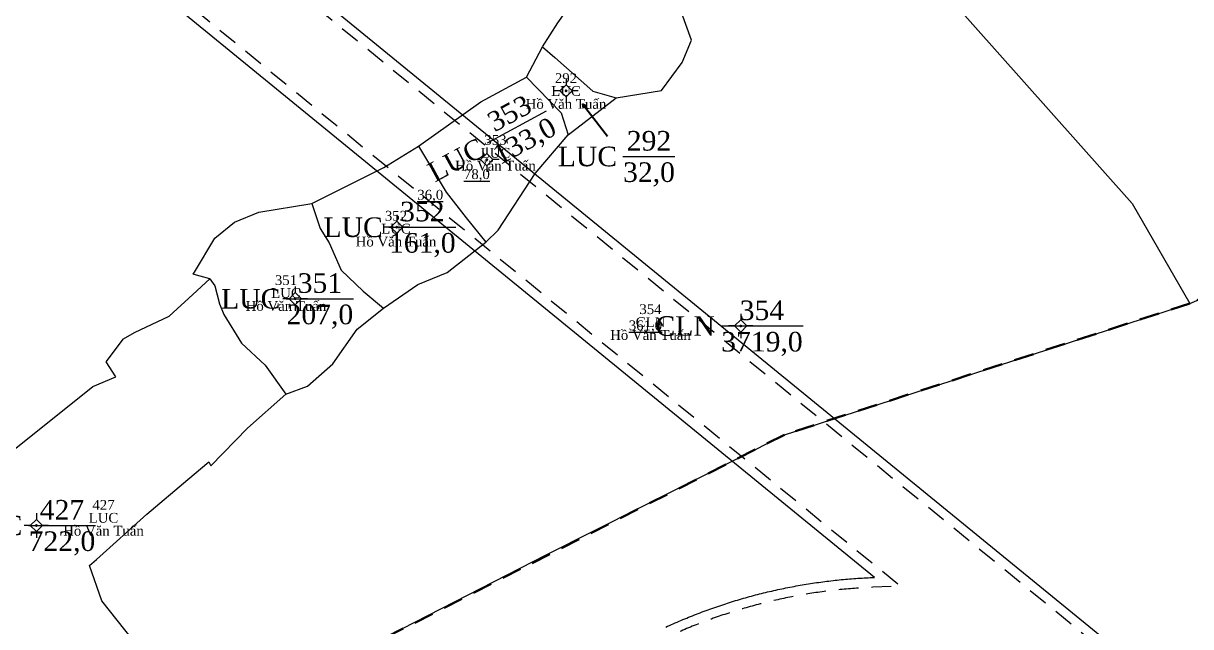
# Model space of a CAD drawing. Header units: metres. Extents: x 542180 to 550635, y 1840441 to 1846931.
# Drawn here: x 546854.1 to 546973.1, y 1842521.8 to 1842583.4 of the extents above; entities that cross this region are included whole.
import ezdxf
from ezdxf.enums import TextEntityAlignment as Align

# ---------------------------------------------------------------- set-up
doc = ezdxf.new("R2010")
doc.units = ezdxf.units.M
doc.header["$MEASUREMENT"] = 0
doc.linetypes.add('DGN Style 2', pattern=[3.355162, 2.013097, -1.342065])
for name, color, linetype, lineweight in [('Level 10', 7, 'Continuous', 0), ('Level 11', 7, 'Continuous', 0), ('Level 13', 7, 'Continuous', 0), ('Level 15', 7, 'Continuous', 0), ('Level 2', 7, 'Continuous', 0), ('Level 30', 7, 'Continuous', 0), ('Level 34', 7, 'Continuous', 0), ('Level 4', 7, 'Continuous', 0), ('Level 5', 7, 'Continuous', 0), ('Level 6', 7, 'Continuous', 0)]:
    doc.layers.add(name, color=color, linetype=linetype, lineweight=lineweight)
doc.styles.add('Style-Arial', font='arial.ttf')
doc.styles.add('Style-Times New Roman', font='times.ttf')
doc.dimstyles.get("Standard").update_dxf_attribs({"dimtxt": 0.18, "dimasz": 0.18, "dimexe": 0.18, "dimexo": 0.0625, "dimgap": 0.09, "dimtad": 0, "dimtih": 1, "dimtoh": 1, "dimdec": 4, "dimzin": 0, "dimdsep": 46, "dimtxsty": 'Standard', "dimcen": 0.09, "dimadec": 0, "dimazin": 0, "dimtfac": 1, "dimtdec": 4, "dimtofl": 0, "dimtmove": 0, "dimatfit": 3, "dimfxl": 1, "dimtolj": 1, "dimtzin": 0, "dimarcsym": 0})

# ---------------------------------------------------------------- blocks, each defined once
blk = doc.blocks.new('CENTRD')
at = {"layer": 'Level 11', "linetype": 'Continuous', "lineweight": 0}
h = blk.add_hatch(color=1, dxfattribs=at)
edge = h.paths.add_edge_path()
edge.add_arc((0, 0), 1.5, 0, 360)
at = {"layer": 'Level 11', "color": 1, "linetype": 'Continuous', "lineweight": 0}
for p, q in [((0, 12.5), (0, 6.25)), ((-6.25, 0), (-12.5, 0)), ((0, 6.25), (-6.25, 0)), ((-6.25, 0), (0, -6.25)), ((6.25, 0), (0, 6.25)), ((0, -6.25), (6.25, 0)), ((12.5, 0), (6.25, 0)), ((0, -6.25), (0, -12.5))]:
    blk.add_line(p, q, dxfattribs=at)
blk = doc.blocks.new('N_THUA_34')
at = {"layer": 'Level 13', "color": 1, "linetype": 'Continuous', "lineweight": 0}
blk.add_line((-0.911423, 0), (5.944577, 0), dxfattribs=at)
at = {"layer": 'Level 13', "color": 5, "linetype": 'Continuous', "lineweight": 0, "style": 'Style-Times New Roman'}
blk.add_text('351', height=2, dxfattribs=at).set_placement((2.516577, 1.6), align=Align.MIDDLE_CENTER)
at = {"layer": 'Level 2', "color": 3, "linetype": 'Continuous', "lineweight": 0, "style": 'Style-Times New Roman'}
blk.add_text('LUC', height=2, dxfattribs=at).set_placement((-1.511423, 0), align=Align.MIDDLE_RIGHT)
at = {"layer": 'Level 4', "color": 1, "linetype": 'Continuous', "lineweight": 0, "style": 'Style-Times New Roman'}
blk.add_text('207,0', height=2, dxfattribs=at).set_placement((2.516577, -1.6), align=Align.MIDDLE_CENTER)
blk = doc.blocks.new('N_THUA_35')
at = {"layer": 'Level 13', "color": 1, "linetype": 'Continuous', "lineweight": 0}
blk.add_line((-0.820743, 0), (6.035257, 0), dxfattribs=at)
at = {"layer": 'Level 13', "color": 5, "linetype": 'Continuous', "lineweight": 0, "style": 'Style-Times New Roman'}
blk.add_text('352', height=2, dxfattribs=at).set_placement((2.607257, 1.6), align=Align.MIDDLE_CENTER)
at = {"layer": 'Level 2', "color": 3, "linetype": 'Continuous', "lineweight": 0, "style": 'Style-Times New Roman'}
blk.add_text('LUC', height=2, dxfattribs=at).set_placement((-1.420743, 0), align=Align.MIDDLE_RIGHT)
at = {"layer": 'Level 4', "color": 1, "linetype": 'Continuous', "lineweight": 0, "style": 'Style-Times New Roman'}
blk.add_text('161,0', height=2, dxfattribs=at).set_placement((2.607257, -1.6), align=Align.MIDDLE_CENTER)
blk = doc.blocks.new('N_THUA_36')
at = {"layer": 'Level 13', "color": 1, "linetype": 'Continuous', "lineweight": 0}
blk.add_line((-0.716588, -0.389885), (5.305725, 2.886771), dxfattribs=at)
at = {"layer": 'Level 13', "color": 5, "linetype": 'Continuous', "lineweight": 0, "style": 'Style-Times New Roman'}
blk.add_text('353', height=2, rotation=28.549994, dxfattribs=at).set_placement((1.529888, 2.653883), align=Align.MIDDLE_CENTER)
at = {"layer": 'Level 2', "color": 3, "linetype": 'Continuous', "lineweight": 0, "style": 'Style-Times New Roman'}
blk.add_text('LUC', height=2, rotation=28.549994, dxfattribs=at).set_placement((-1.243628, -0.676641), align=Align.MIDDLE_RIGHT)
at = {"layer": 'Level 4', "color": 1, "linetype": 'Continuous', "lineweight": 0, "style": 'Style-Times New Roman'}
blk.add_text('133,0', height=2, rotation=28.549994, dxfattribs=at).set_placement((3.059249, -0.156998), align=Align.MIDDLE_CENTER)
blk = doc.blocks.new('N_THUA_37')
at = {"layer": 'Level 13', "color": 1, "linetype": 'Continuous', "lineweight": 0}
blk.add_line((-2.044529, 0), (6.365471, 0), dxfattribs=at)
at = {"layer": 'Level 13', "color": 5, "linetype": 'Continuous', "lineweight": 0, "style": 'Style-Times New Roman'}
blk.add_text('354', height=2, dxfattribs=at).set_placement((2.160471, 1.6), align=Align.MIDDLE_CENTER)
at = {"layer": 'Level 2', "color": 3, "linetype": 'Continuous', "lineweight": 0, "style": 'Style-Times New Roman'}
blk.add_text('CLN', height=2, dxfattribs=at).set_placement((-2.644529, 0), align=Align.MIDDLE_RIGHT)
at = {"layer": 'Level 4', "color": 1, "linetype": 'Continuous', "lineweight": 0, "style": 'Style-Times New Roman'}
blk.add_text('3719,0', height=2, dxfattribs=at).set_placement((2.160471, -1.6), align=Align.MIDDLE_CENTER)
blk = doc.blocks.new('N_THUA_40')
at = {"layer": 'Level 13', "color": 1, "linetype": 'Continuous', "lineweight": 0}
blk.add_line((-0.815787, 0), (6.040213, 0), dxfattribs=at)
at = {"layer": 'Level 13', "color": 5, "linetype": 'Continuous', "lineweight": 0, "style": 'Style-Times New Roman'}
blk.add_text('427', height=2, dxfattribs=at).set_placement((2.612213, 1.6), align=Align.MIDDLE_CENTER)
at = {"layer": 'Level 2', "color": 3, "linetype": 'Continuous', "lineweight": 0, "style": 'Style-Times New Roman'}
blk.add_text('LUC', height=2, dxfattribs=at).set_placement((-1.415787, 0), align=Align.MIDDLE_RIGHT)
at = {"layer": 'Level 4', "color": 1, "linetype": 'Continuous', "lineweight": 0, "style": 'Style-Times New Roman'}
blk.add_text('722,0', height=2, dxfattribs=at).set_placement((2.612213, -1.6), align=Align.MIDDLE_CENTER)
blk = doc.blocks.new('N_THUA_341')
at = {"layer": 'Level 13', "color": 1, "linetype": 'Continuous', "lineweight": 0}
blk.add_line((0, 0), (5.302, 0), dxfattribs=at)
at = {"layer": 'Level 13', "color": 5, "linetype": 'Continuous', "lineweight": 0, "style": 'Style-Times New Roman'}
blk.add_text('292', height=2, dxfattribs=at).set_placement((2.651, 1.6), align=Align.MIDDLE_CENTER)
at = {"layer": 'Level 2', "color": 3, "linetype": 'Continuous', "lineweight": 0, "style": 'Style-Times New Roman'}
blk.add_text('LUC', height=2, dxfattribs=at).set_placement((-0.6, 0), align=Align.MIDDLE_RIGHT)
at = {"layer": 'Level 4', "color": 1, "linetype": 'Continuous', "lineweight": 0, "style": 'Style-Times New Roman'}
blk.add_text('32,0', height=2, dxfattribs=at).set_placement((2.651, -1.6), align=Align.MIDDLE_CENTER)
blk = doc.blocks.new('TerminatorOpen')
at = {"color": 0, "linetype": 'ByBlock', "lineweight": -2}
for q in [(-1, 0.5), (-1, 0), (-1, -0.5)]:
    blk.add_line((0, 0), q, dxfattribs=at)

msp = doc.modelspace()

# ---------------------------------------------------------------- linework, layer by layer
at = {"layer": 'Level 10', "color": 7, "lineweight": 0}
for p, q in [((546905.41, 1842577.9), (546907.02, 1842580.98)), ((546909.64, 1842572), (546914.54, 1842575.77)), ((546973.04, 1842554.81), (546991, 1842562.63))]:
    msp.add_line(p, q, dxfattribs=at)
at = {"layer": 'Level 10', "color": 7, "lineweight": 0, "flags": 128}
for points in [[(546907.02, 1842580.98), (546908.61, 1842583.42), (546912.67, 1842589.22), (546914.14, 1842590.44), (546915.48, 1842591.59), (546916.94, 1842593.83), (546923.31, 1842597.05), (546929.5, 1842601.04), (546937.84, 1842608.95), (546940.09, 1842611.76), (546942.85, 1842616.75), (546945.29, 1842620.15), (546946.21, 1842619.91), (546950.79, 1842626.49), (546956.35, 1842629.44)], [(546914.54, 1842575.77), (546919.16, 1842576.51), (546921.26, 1842579.38), (546922.21, 1842581.67), (546920.76, 1842585.71), (546923.48, 1842586.5), (546926.32, 1842586.74), (546930.1, 1842588.73), (546935.44, 1842592.94), (546939.88, 1842595.67), (546967.13, 1842564.99), (546973.04, 1842554.81)], [(546907.02, 1842580.98), (546908.28, 1842579.89), (546912.15, 1842576.45), (546914.54, 1842575.77)], [(546894.39, 1842570.84), (546900.76, 1842575.37), (546905.41, 1842577.9)], [(546905.41, 1842577.9), (546908.93, 1842574.23), (546909.64, 1842572)], [(546901.25, 1842561.04), (546902.52, 1842562.28), (546906.28, 1842568.05), (546909.64, 1842572)], [(546883.5, 1842565), (546890.84, 1842568.68), (546894.39, 1842570.84)], [(546894.39, 1842570.84), (546897.21, 1842566.14), (546899.25, 1842563.53), (546901.25, 1842561.04)], [(546873.13, 1842557.32), (546871.533, 1842557.7589), (546871.42, 1842557.79), (546871.5492, 1842558.0065), (546873.61, 1842561.46), (546875.62, 1842563.1), (546878.1, 1842564.12), (546883.5, 1842565)], [(546883.5, 1842565), (546884.37, 1842562.46), (546885.29, 1842560.98), (546886.51, 1842558.18), (546888.75, 1842556.05), (546890.82, 1842554.32)], [(546890.82, 1842554.32), (546894.31, 1842556.72), (546897.32, 1842557.96), (546901.25, 1842561.04)], [(546844.94, 1842533.96), (546850.64, 1842538.02), (546851.77, 1842538.54), (546852.5, 1842539.36), (546861.19, 1842546.34), (546863.54, 1842547.32), (546862.56, 1842548.85), (546864.31, 1842551.18), (546865.43, 1842551.82), (546868.97, 1842553.49), (546871.4006, 1842555.7277), (546873.13, 1842557.32)], [(546873.13, 1842557.32), (546873.61, 1842556.59), (546874.1, 1842554.76), (546874.55, 1842553.66), (546876.35, 1842550.74), (546878.75, 1842548.49), (546880.85, 1842545.55)], [(546874.35, 1842509.34), (546880.63, 1842515.42), (546907.48, 1842529.2), (546931.69, 1842541.41), (546973.04, 1842554.81)], [(546880.85, 1842545.55), (546883.09, 1842546.37), (546885.65, 1842548.65), (546888.13, 1842552.16), (546890.82, 1842554.32)], [(546870.98, 1842513.25), (546870.6966, 1842513.6079), (546862.11, 1842524.45), (546860.85, 1842528.08), (546861.55, 1842528.69), (546866.7, 1842533.32), (546870.8812, 1842536.8441), (546873, 1842538.63), (546873.22, 1842538.24), (546876.96, 1842542.06), (546880.85, 1842545.55)]]:
    msp.add_lwpolyline(points, dxfattribs=at)
at = {"layer": 'Level 30', "color": 5, "linetype": 'Continuous', "lineweight": 0, "flags": 128}
for points in [[(546858.0758, 1842607.447), (546972.5568, 1842513.8658)], [(546919.5954, 1842521.7837), (546919.7879, 1842521.8717), (546919.9807, 1842521.9589), (546920.1739, 1842522.0453), (546920.3674, 1842522.1311), (546920.5613, 1842522.2161), (546920.7554, 1842522.3004), (546920.9499, 1842522.3839), (546921.1447, 1842522.4667), (546921.3398, 1842522.5488), (546921.5352, 1842522.6302), (546921.7309, 1842522.7107), (546921.9269, 1842522.7906), (546922.1233, 1842522.8697), (546922.3199, 1842522.9481), (546922.5168, 1842523.0257), (546922.714, 1842523.1026), (546922.9115, 1842523.1787), (546923.1093, 1842523.2541), (546923.3073, 1842523.3288), (546923.5057, 1842523.4027), (546923.7043, 1842523.4758), (546923.9032, 1842523.5482), (546924.1023, 1842523.6199), (546924.3018, 1842523.6907), (546924.5015, 1842523.7609), (546924.7014, 1842523.8303), (546924.9017, 1842523.8989), (546925.1022, 1842523.9667), (546925.3029, 1842524.0338), (546925.5039, 1842524.1002), (546925.7051, 1842524.1658), (546925.9066, 1842524.2306), (546926.1084, 1842524.2947), (546926.3103, 1842524.358), (546926.5125, 1842524.4205), (546926.715, 1842524.4823), (546926.9177, 1842524.5433), (546927.1206, 1842524.6035), (546927.3237, 1842524.663), (546927.5271, 1842524.7217), (546927.7306, 1842524.7796), (546927.9344, 1842524.8368), (546928.1384, 1842524.8932), (546928.3427, 1842524.9488), (546928.5471, 1842525.0037), (546928.7517, 1842525.0578), (546928.9566, 1842525.1111), (546929.1616, 1842525.1636), (546929.3668, 1842525.2153), (546929.5723, 1842525.2663), (546929.7779, 1842525.3165), (546929.9837, 1842525.3659), (546930.1897, 1842525.4146), (546930.3959, 1842525.4625), (546930.6022, 1842525.5095), (546930.8088, 1842525.5558), (546931.0155, 1842525.6014), (546931.2223, 1842525.6461), (546931.4294, 1842525.6901), (546931.6366, 1842525.7333), (546931.844, 1842525.7757), (546932.0515, 1842525.8173), (546932.2592, 1842525.8581), (546932.467, 1842525.8981), (546932.675, 1842525.9374), (546932.8831, 1842525.9759), (546933.0914, 1842526.0135), (546933.2998, 1842526.0504), (546933.5084, 1842526.0865), (546933.7171, 1842526.1219), (546933.9259, 1842526.1564), (546934.1349, 1842526.1901), (546934.3439, 1842526.2231), (546934.5531, 1842526.2552), (546934.7625, 1842526.2866), (546934.9719, 1842526.3172), (546935.1815, 1842526.347), (546935.3911, 1842526.376), (546935.6009, 1842526.4042), (546935.8108, 1842526.4316), (546936.0208, 1842526.4582), (546936.2308, 1842526.484), (546936.441, 1842526.509), (546936.6513, 1842526.5333), (546936.8616, 1842526.5567), (546937.0721, 1842526.5793), (546937.2826, 1842526.6012), (546937.4932, 1842526.6222), (546937.7039, 1842526.6425), (546937.9147, 1842526.6619), (546938.1255, 1842526.6806), (546938.3364, 1842526.6985), (546938.5474, 1842526.7155), (546938.7584, 1842526.7318), (546938.9695, 1842526.7473), (546939.1807, 1842526.7619), (546939.3919, 1842526.7758), (546939.6031, 1842526.7889), (546939.8144, 1842526.8012), (546940.0258, 1842526.8127), (546940.2372, 1842526.8233), (546940.4486, 1842526.8332), (546940.6601, 1842526.8423), (546940.8716, 1842526.8506), (546851.7468, 1842599.7046)]]:
    msp.add_lwpolyline(points, dxfattribs=at)
at = {"layer": 'Level 34', "color": 2, "linetype": 'DGN Style 2', "lineweight": 30}
for p, q in [((546991, 1842562.63), (546973.04, 1842554.81)), ((546973.04, 1842554.81), (546931.69, 1842541.41)), ((546931.69, 1842541.41), (546880.63, 1842515.42))]:
    msp.add_line(p, q, dxfattribs=at)
at = {"layer": 'Level 6', "color": 2, "linetype": 'DGN Style 2', "lineweight": 0, "flags": 128}
msp.add_lwpolyline([(546971.303618, 1842513.598609), (546858.217142, 1842606.039871), (546853.153936, 1842599.845943), (546943.54746, 1842525.95484), (546940.7012, 1842525.843143), (546940.493483, 1842525.834206), (546940.285629, 1842525.824472), (546940.077999, 1842525.814061), (546939.870616, 1842525.80278), (546939.66311, 1842525.7907), (546939.45569, 1842525.777835), (546939.248018, 1842525.764167), (546939.040596, 1842525.749828), (546938.833525, 1842525.734624), (546938.626065, 1842525.718598), (546938.41884, 1842525.701902), (546938.211967, 1842525.684343), (546938.004703, 1842525.665957), (546937.797673, 1842525.646904), (546937.590763, 1842525.626969), (546937.383952, 1842525.606347), (546937.177215, 1842525.584839), (546936.970269, 1842525.56262), (546936.763987, 1842525.539667), (546936.557444, 1842525.515801), (546936.350822, 1842525.491227), (546936.144602, 1842525.465891), (546935.938352, 1842525.439766), (546935.732228, 1842525.412859), (546935.526235, 1842525.385171), (546935.320407, 1842525.356693), (546935.114579, 1842525.327429), (546934.908946, 1842525.29738), (546934.703081, 1842525.26651), (546934.497715, 1842525.234998), (546934.292476, 1842525.202592), (546934.087004, 1842525.169461), (546933.882227, 1842525.135625), (546933.677279, 1842525.100862), (546933.472238, 1842525.065378), (546933.267395, 1842525.029108), (546933.06288, 1842524.992191), (546932.858789, 1842524.954433), (546932.654341, 1842524.915803), (546932.450089, 1842524.876486), (546932.246163, 1842524.836428), (546932.042433, 1842524.795584), (546931.8388, 1842524.753954), (546931.635363, 1842524.711538), (546931.431846, 1842524.6683), (546931.228852, 1842524.624422), (546931.025856, 1842524.579639), (546930.822607, 1842524.53409), (546930.620104, 1842524.487955), (546930.417871, 1842524.440977), (546930.215438, 1842524.39312), (546930.013203, 1842524.344576), (546929.811333, 1842524.295287), (546929.609392, 1842524.24517), (546929.407804, 1842524.19438), (546929.206521, 1842524.142832), (546929.005392, 1842524.090513), (546928.804616, 1842524.037424), (546928.603698, 1842523.983459), (546928.402937, 1842523.928822), (546928.202751, 1842523.873477), (546928.002544, 1842523.817285), (546927.80257, 1842523.760388), (546927.602912, 1842523.702768), (546927.403393, 1842523.644318), (546927.204008, 1842523.58516), (546927.005034, 1842523.525282), (546926.806105, 1842523.464572), (546926.60754, 1842523.403195), (546926.40935, 1842523.341058), (546926.211042, 1842523.278068), (546926.013166, 1842523.214433), (546925.815731, 1842523.15006), (546925.618278, 1842523.084832), (546925.420908, 1842523.018845), (546925.223874, 1842522.952218), (546925.027392, 1842522.884925), (546924.831303, 1842522.816848), (546924.634843, 1842522.747787), (546924.438937, 1842522.678263), (546924.243634, 1842522.60793), (546924.048035, 1842522.536731), (546923.852938, 1842522.464921), (546923.658321, 1842522.39243), (546923.46389, 1842522.319077), (546923.269371, 1842522.244927), (546923.075432, 1842522.170199), (546922.881788, 1842522.094686), (546922.688438, 1842522.018485), (546922.495302, 1842521.941466), (546922.302442, 1842521.863792), (546922.109855, 1842521.785284), (546921.917685, 1842521.706235), (546921.726009, 1842521.626387), (546921.534225, 1842521.545682), (546921.342736, 1842521.46429), (546921.151828, 1842521.382332), (546920.961227, 1842521.299551), (546920.77082, 1842521.216083), (546920.580697, 1842521.13178), (546920.390869, 1842521.046888), (546920.201828, 1842520.961388), (546920.0126, 1842520.874884), (546919.823666, 1842520.78779), (546919.635311, 1842520.700041), (546919.447349, 1842520.611605), (546919.259488, 1842520.522293), (546919.072021, 1842520.432391), (546918.88504, 1842520.341797), (546918.698261, 1842520.250421), (546918.511872, 1842520.158405), (546918.325776, 1842520.065603), (546918.140173, 1842519.972212), (546917.954675, 1842519.877939), (546917.769565, 1842519.783124), (546917.585131, 1842519.68767), (546917.400905, 1842519.591433), (546917.216975, 1842519.494457), (546917.033621, 1842519.396943), (546916.850575, 1842519.298545), (546916.667443, 1842519.199353), (546916.484985, 1842519.099679), (546916.30302, 1842518.999318), (546916.121529, 1842518.89837), (546915.940349, 1842518.796536), (546915.759184, 1842518.693954), (546915.578793, 1842518.590902), (546915.398793, 1842518.487104), (546915.218983, 1842518.382559), (546915.039772, 1842518.277447), (546914.860948, 1842518.171587), (546914.682245, 1842518.064935), (546914.504034, 1842517.957694), (546914.326463, 1842517.849974), (546914.149314, 1842517.741427), (546913.972388, 1842517.632187), (546913.795848, 1842517.522193), (546913.619772, 1842517.411716), (546913.444293, 1842517.300521), (546913.268931, 1842517.188561), (546913.09407, 1842517.075982), (546912.919702, 1842516.962814), (546912.745892, 1842516.849067), (546912.572573, 1842516.734633), (546912.399373, 1842516.61933), (546912.226675, 1842516.503511), (546912.05463, 1842516.387113), (546911.882815, 1842516.269918), (546911.711603, 1842516.152209), (546911.540662, 1842516.033661), (546911.370125, 1842515.914599), (546911.200289, 1842515.794929), (546911.030735, 1842515.674591), (546910.861939, 1842515.553756), (546910.693212, 1842515.431931), (546910.525033, 1842515.309725), (546910.357497, 1842515.186846), (546910.19016, 1842515.063235), (546910.023415, 1842514.939036), (546909.857101, 1842514.814276), (546909.691541, 1842514.689027), (546909.526172, 1842514.562863), (546909.361181, 1842514.436121), (546909.196993, 1842514.309008), (546909.033246, 1842514.181092), (546908.869599, 1842514.052359), (546908.706835, 1842513.923364), (546908.544346, 1842513.793491), (546908.382436, 1842513.663197), (546908.221142, 1842513.532238), (546908.060099, 1842513.400574), (546907.899646, 1842513.26832), (546907.739586, 1842513.135477), (546907.580371, 1842513.002259), (546907.421392, 1842512.868138), (546907.263021, 1842512.733626), (546907.105258, 1842512.598443), (546906.947752, 1842512.462554), (546906.790818, 1842512.32606), (546906.634393, 1842512.18909), (546906.478709, 1842512.051652), (546906.323481, 1842511.913508), (546906.168627, 1842511.774669), (546906.014133, 1842511.635123), (546905.860377, 1842511.49531), (546905.707329, 1842511.354918), (546905.554753, 1842511.213927), (546905.402549, 1842511.072139), (546905.250828, 1842510.929851), (546905.099698, 1842510.786975), (546904.949183, 1842510.643725), (546904.799375, 1842510.499902), (546904.649916, 1842510.355356), (546904.500951, 1842510.210223), (546904.352593, 1842510.064615), (546904.204824, 1842509.918416), (546904.057644, 1842509.771728), (546903.910937, 1842509.624333), (546903.764721, 1842509.476446), (546903.61921, 1842509.328088), (546903.474192, 1842509.179142), (546903.329862, 1842509.029707), (546903.185905, 1842508.879559), (546903.042655, 1842508.729044), (546902.899877, 1842508.577815), (546902.75759, 1842508.426094), (546902.616127, 1842508.274037), (546902.475234, 1842508.121362), (546902.334715, 1842507.96797), (546902.194795, 1842507.814097), (546902.055571, 1842507.659852), (546901.916937, 1842507.505017), (546901.778669, 1842507.349441), (546901.641113, 1842507.193623), (546901.504362, 1842507.03735), (546901.367981, 1842506.880335), (546901.23219, 1842506.72283), (546901.097089, 1842506.56495), (546900.962594, 1842506.406501), (546900.828671, 1842506.247522), (546900.695336, 1842506.08807), (546900.562591, 1842505.92801), (546900.430337, 1842505.767458), (546900.298888, 1842505.606557), (546900.168005, 1842505.445138), (546900.037732, 1842505.283157), (546899.908057, 1842505.120669), (546899.778947, 1842504.957661), (546899.650427, 1842504.794161), (546899.52261, 1842504.630316), (546899.39548, 1842504.465981), (546899.268826, 1842504.301005), (546899.142787, 1842504.135573), (546899.017523, 1842503.969863), (546898.892847, 1842503.803564), (546898.768775, 1842503.636758), (546898.645179, 1842503.46931), (546898.522369, 1842503.301733), (546898.400245, 1842503.133567), (546898.278548, 1842502.964785), (546898.157812, 1842502.79599), (546898.037651, 1842502.626449), (546897.917811, 1842502.456135), (546897.798827, 1842502.285807), (546897.680564, 1842502.114938), (546897.562803, 1842501.943506), (546897.445781, 1842501.771803), (546897.329372, 1842501.599498), (546897.213552, 1842501.426799), (546897.098528, 1842501.253773), (546896.984121, 1842501.080247), (546896.870364, 1842500.906272), (546896.757196, 1842500.731804), (546896.644715, 1842500.556943), (546896.532862, 1842500.381651), (546896.421796, 1842500.206066), (546896.31128, 1842500.029928), (546896.201556, 1842499.853565), (546896.092349, 1842499.676435), (546895.983836, 1842499.499182), (546895.876174, 1842499.321543), (546895.768932, 1842499.143233), (546895.662482, 1842498.964704), (546895.55672, 1842498.785783), (546895.451706, 1842498.606572), (546895.347319, 1842498.426766), (546895.243458, 1842498.246387), (546895.140348, 1842498.065895), (546895.038023, 1842497.88501), (546894.936288, 1842497.703732), (546894.835438, 1842497.522242), (546894.735075, 1842497.339996), (546894.635347, 1842497.15744), (546894.536557, 1842496.974871), (546894.438258, 1842496.791444), (546894.340542, 1842496.60771), (546894.243813, 1842496.424062), (546894.147673, 1842496.239738), (546894.052171, 1842496.055022), (546893.957357, 1842495.869913), (546893.863374, 1842495.684792), (546893.770034, 1842495.498897), (546893.677283, 1842495.312806), (546893.585412, 1842495.126413), (546893.494135, 1842494.939634), (546893.403545, 1842494.752363), (546893.313599, 1842494.564804), (546893.22452, 1842494.377228), (546893.136183, 1842494.189167), (546893.0484, 1842494.000528), (546892.961437, 1842493.811879), (546892.875259, 1842493.622837), (546892.789639, 1842493.433216), (546892.704747, 1842493.243388), (546892.62063, 1842493.053363), (546892.537222, 1842492.86287), (546892.454491, 1842492.672157), (546892.372532, 1842492.481149), (546892.291287, 1842492.289776), (546892.210801, 1842492.098278), (546892.131065, 1842491.906303), (546892.051933, 1842491.713929), (546891.973572, 1842491.521365), (546891.895997, 1842491.328605), (546891.819027, 1842491.135247), (546891.742826, 1842490.941897), (546891.667491, 1842490.748359), (546891.59283, 1842490.554341), (546891.51881, 1842490.359901), (546891.445554, 1842490.165371), (546891.373133, 1842489.970678), (546891.301421, 1842489.775582), (546891.230348, 1842489.580059), (546891.160038, 1842489.384448), (546891.090562, 1842489.188677), (546891.021797, 1842488.992501), (546890.953672, 1842488.795892), (546890.886355, 1842488.599338), (546890.819921, 1842488.402588), (546890.754033, 1842488.205119), (546890.688902, 1842488.007665), (546890.624628, 1842487.810131), (546890.561048, 1842487.612118), (546890.498198, 1842487.414046), (546890.436113, 1842487.215511), (546890.374695, 1842487.016811), (546890.314149, 1842486.818099), (546890.254369, 1842486.619126), (546890.195329, 1842486.419805), (546890.136958, 1842486.220125), (546890.079374, 1842486.020348), (546890.022574, 1842485.820617), (546889.966623, 1842485.620468), (546889.911221, 1842485.419723), (546889.856661, 1842485.219341), (546889.802983, 1842485.018663), (546889.749903, 1842484.817451), (546889.697625, 1842484.6162), (546889.646091, 1842484.414875), (546889.595441, 1842484.213453), (546889.545423, 1842484.011513), (546889.496191, 1842483.809474), (546889.4477, 1842483.607363), (546889.40008, 1842483.405101), (546889.353108, 1842483.202472), (546889.306961, 1842482.999819), (546889.2616, 1842482.797069), (546889.216986, 1842482.593948), (546889.17306, 1842482.390628), (546889.130005, 1842482.187516), (546889.087739, 1842481.983853), (546889.046072, 1842481.78004), (546889.005371, 1842481.576437), (546888.965357, 1842481.372239), (546888.926084, 1842481.168215), (546888.887703, 1842480.964038), (546888.849958, 1842480.759391), (546888.813034, 1842480.554834), (546888.776902, 1842480.35022), (546888.741556, 1842480.14541), (546888.706951, 1842479.940233), (546888.673077, 1842479.735226), (546888.640088, 1842479.530021), (546888.607779, 1842479.324682), (546888.576355, 1842479.119246), (546888.545589, 1842478.913516), (546888.515642, 1842478.707818), (546888.486472, 1842478.501956), (546888.458092, 1842478.296129), (546888.430502, 1842478.090136), (546888.403693, 1842477.884013), (546888.377641, 1842477.677559), (546888.352305, 1842477.47124), (546888.327881, 1842477.265055), (546888.304185, 1842477.05828), (546888.281206, 1842476.851764), (546888.259111, 1842476.645052), (546888.2377, 1842476.438316), (546888.217177, 1842476.231505), (546888.19734, 1842476.024596), (546888.178387, 1842475.817586), (546888.160099, 1842475.610223), (546888.142617, 1842475.403095), (546888.12594, 1842475.196104), (546888.110128, 1842474.98888), (546888.094988, 1842474.781339), (546888.080649, 1842474.573917), (546888.06711, 1842474.366716), (546888.054441, 1842474.159296), (546888.042447, 1842473.951555), (546888.031251, 1842473.743936), (546888.02084, 1842473.536306), (546888.011215, 1842473.328689), (546888.002376, 1842473.120972), (546887.994322, 1842472.913246), (546887.987063, 1842472.705765), (546887.980679, 1842472.497948), (546887.974976, 1842472.289889), (546887.970066, 1842472.082066), (546887.965941, 1842471.874245), (546887.962601, 1842471.666427), (546887.960048, 1842471.458507), (546887.95828, 1842471.250685), (546887.957297, 1842471.042598), (546887.957015, 1842470.822), (546881.052843, 1842419.345544), (546881.027036, 1842419.150516), (546881.00216, 1842418.956211), (546880.978056, 1842418.761711), (546880.954732, 1842418.567085), (546880.932196, 1842418.372489), (546880.910543, 1842418.178587), (546880.869076, 1842417.786773), (546880.849786, 1842417.592896), (546880.831143, 1842417.397537), (546880.813212, 1842417.202448), (546880.796162, 1842417.007162), (546880.779797, 1842416.811854), (546880.764313, 1842416.616449), (546880.749516, 1842416.421045), (546880.7356, 1842416.225543), (546880.722371, 1842416.030042), (546880.710024, 1842415.834457), (546880.698348, 1842415.638509), (546880.687484, 1842415.443046), (546880.677488, 1842415.247348), (546880.668178, 1842415.051551), (546880.65975, 1842414.855744), (546880.651999, 1842414.659698), (546880.64505, 1842414.464052), (546880.638974, 1842414.268148), (546880.633577, 1842414.072001), (546880.628977, 1842413.876255), (546880.625253, 1842413.680249), (546880.622211, 1842413.484097), (546880.61996, 1842413.28835), (546880.618588, 1842413.09235), (546880.617905, 1842412.897225), (546880.618983, 1842412.505308), (546880.62647, 1842411.914186), (546880.630426, 1842411.721327), (546880.640803, 1842411.3335), (546880.702504, 1842409.952879), (546880.726945, 1842409.562603), (546880.726972, 1842409.562605), (546880.754419, 1842409.175731), (546880.785199, 1842408.784798), (546880.819104, 1842408.394303), (546880.85605, 1842408.005105), (546880.917594, 1842407.419407), (546880.986218, 1842406.834379), (546881.036098, 1842406.44245), (546881.036118, 1842406.442452), (546881.088355, 1842406.05695), (546881.115949, 1842405.861821), (546881.115968, 1842405.861824), (546881.202774, 1842405.282494), (546881.297165, 1842404.700123), (546881.330096, 1842404.506948), (546881.397551, 1842404.124637), (546881.542419, 1842403.357249), (546881.916923, 1842401.623392), (546882.100835, 1842400.867419), (546882.35103, 1842399.913954), (546882.454071, 1842399.542815), (546882.672171, 1842398.791832), (546883.148516, 1842397.287548), (546883.272102, 1842396.922854), (546883.466351, 1842396.367842), (546883.736691, 1842395.628736), (546883.874325, 1842395.26598), (546884.162733, 1842394.532649), (546884.309392, 1842394.172418), (546884.539265, 1842393.623647), (546884.692357, 1842393.268207), (546884.770129, 1842393.090554), (546884.929984, 1842392.731444), (546885.092223, 1842392.37452), (546885.25723, 1842392.019028), (546885.425181, 1842391.664803), (546885.596338, 1842391.311092), (546885.681447, 1842391.137882), (546885.946339, 1842390.609478), (546886.123664, 1842390.264334), (546886.586011, 1842389.394701), (546886.868851, 1842388.882644), (546887.258015, 1842388.200871), (546887.661546, 1842387.519442), (546887.661563, 1842387.519452), (546899.624841, 1842367.859456), (546898.184183, 1842366.998391), (546891.923379, 1842365.542889), (546890.237403, 1842365.88797), (546888.124352, 1842366.247579), (546886.000591, 1842366.536583), (546883.868369, 1842366.754591), (546881.730117, 1842366.901408), (546879.588035, 1842366.976933), (546877.2789, 1842366.981283), (546875.100018, 1842367.650829), (546873.110386, 1842367.521876), (546871.024032, 1842367.283773), (546868.977304, 1842366.723468), (546866.898088, 1842366.077704), (546866.112816, 1842365.813313), (546862.997476, 1842364.70012), (546846.408688, 1842360.725601), (546827.549962, 1842356.721225), (546825.529773, 1842356.442298)], dxfattribs=at)

# ---------------------------------------------------------------- block references
at = {"layer": 'Level 11', "color": 1, "linetype": 'Continuous', "lineweight": 0, "xscale": 0.1, "yscale": 0.1, "zscale": 0.1}
for p in [(546909.43, 1842576.49), (546901.35, 1842569.47), (546892.17, 1842562.58), (546881.82, 1842555.28), (546927.24, 1842552.5), (546855.43, 1842532.15)]:
    msp.add_blockref('CENTRD', p, dxfattribs=at)
at = {"layer": 'Level 2', "color": 3, "linetype": 'Continuous', "lineweight": 0}
for name, p in [('N_THUA_36', (546902.124194, 1842571.558507)), ('N_THUA_341', (546915.236511, 1842569.795371)), ('N_THUA_35', (546892.17, 1842562.58)), ('N_THUA_34', (546881.82, 1842555.28)), ('N_THUA_37', (546927.24, 1842552.5)), ('N_THUA_40', (546855.43, 1842532.15))]:
    msp.add_blockref(name, p, dxfattribs=at)

# ---------------------------------------------------------------- texts
at = {"layer": 'Level 15', "color": 1, "linetype": 'Continuous', "lineweight": 0, "char_height": 1, "attachment_point": 5, "line_spacing_factor": 0.790495, "style": 'Style-Times New Roman'}
for s, insert in [('292\\PLUC\\PHồ Văn Tuấn', (546909.426865, 1842576.461392)), ('353\\PLUC\\PHồ Văn Tuấn', (546902.235812, 1842570.156396)), ('352\\PLUC\\PHồ Văn Tuấn', (546892.09592, 1842562.417053)), ('351\\PLUC\\PHồ Văn Tuấn', (546880.879996, 1842555.852667)), ('354\\PCLN\\PHồ Văn Tuấn', (546918.039964, 1842552.887479)), ('427\\PLUC\\PHồ Văn Tuấn', (546862.276732, 1842532.920389))]:
    msp.add_mtext(s, dxfattribs=dict(at, insert=insert))
at = {"layer": 'Level 5', "color": 5, "linetype": 'Continuous', "lineweight": 0, "style": 'Style-Times New Roman'}
for s, p in [('%%u78,0%%U', (546900.340397, 1842567.991608)), ('%%u36,0%%U', (546895.590236, 1842565.887902)), ('%%u361,0%%U', (546917.527517, 1842552.563964))]:
    msp.add_text(s, height=1, dxfattribs=at).set_placement(p, align=Align.MIDDLE_CENTER)

# ---------------------------------------------------------------- leaders
at = {"layer": 'Level 13', "color": 1, "linetype": 'Continuous', "lineweight": 0}
msp.add_leader([(546911.10824, 1842575.161028), (546913.644962, 1842571.863962)], dimstyle='Standard', override={"dimtxt": 2, "dimasz": 0.4, "dimgap": 1, "dimtad": 1, "dimtxsty": 'Style-Arial', "dimldrblk": 'TerminatorOpen'}, dxfattribs=at)

doc.saveas('drawing.dxf')
